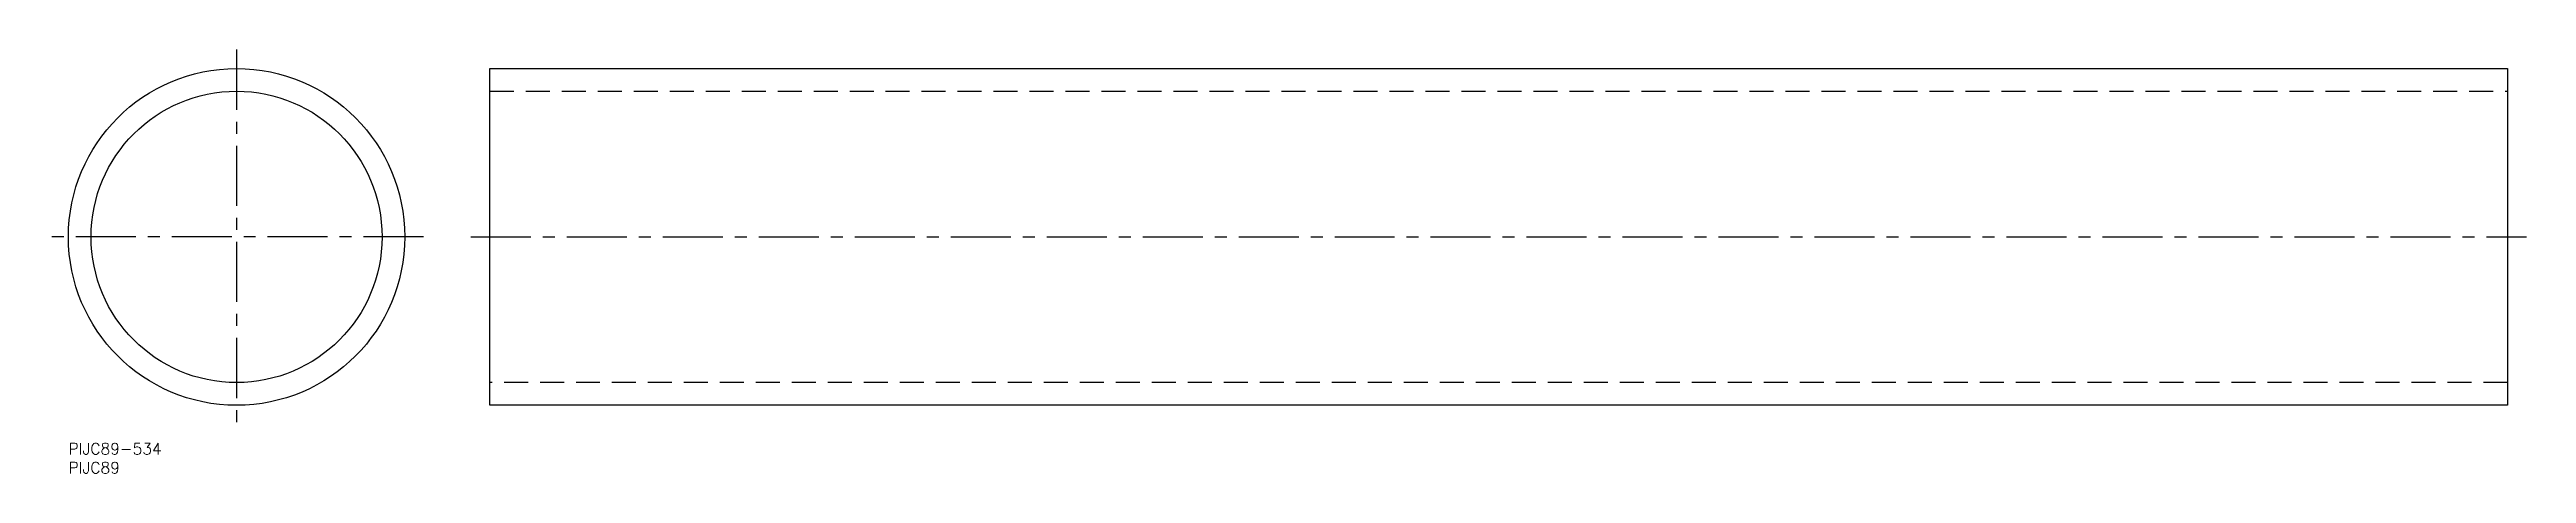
# Model space of a CAD drawing. Extents: x -5 to 650, y -8 to 104.
import ezdxf

# ---------------------------------------------------------------- set-up
doc = ezdxf.new("R2010")
doc.units = 0
doc.header["$LTSCALE"] = 0.5
doc.linetypes.add('CENTER', pattern=[50.8, 31.75, -6.35, 6.35, -6.35])
doc.linetypes.add('DASHED', pattern=[19.05, 12.7, -6.35])
for name, color, linetype in [('MSM_CENTER', 1, 'CENTER'), ('MSM_CONTINUOUS', 7, 'CONTINUOUS'), ('MSM_DASHED', 4, 'DASHED'), ('MSM_PART_NUMBER', 7, 'CONTINUOUS')]:
    doc.layers.add(name, color=color, linetype=linetype)
doc.styles.get("Standard").update_dxf_attribs({"font": 'txt.shx', "height": 3, "bigfont": 'bigfont.shx'})

# ---------------------------------------------------------------- blocks, each defined once
blk = doc.blocks.new('*U9')
at = {"layer": 'MSM_PART_NUMBER'}
blk.add_text('PIJC89-534', height=3, dxfattribs=at).set_placement((0, -3))
blk = doc.blocks.new('*U10')
at = {"layer": 'MSM_PART_NUMBER'}
blk.add_text('PIJC89', height=3, dxfattribs=at).set_placement((0, -8))

msp = doc.modelspace()

# ---------------------------------------------------------------- linework, layer by layer
at = {"layer": 'MSM_CENTER'}
for p, q in [((44.5, 104), (44.5, 5)), ((94, 54.5), (-5, 54.5)), ((106.5, 54.5), (650.5, 54.5))]:
    msp.add_line(p, q, dxfattribs=at)
at = {"layer": 'MSM_CONTINUOUS'}
for p, q in [((111.5, 10), (111.5, 99)), ((111.5, 99), (645.5, 99)), ((645.5, 99), (645.5, 10)), ((645.5, 10), (111.5, 10))]:
    msp.add_line(p, q, dxfattribs=at)
for radius in [44.5, 38.5]:
    msp.add_circle((44.5, 54.5), radius, dxfattribs=at)
at = {"layer": 'MSM_DASHED'}
for p, q in [((111.5, 93), (645.5, 93)), ((645.5, 16), (111.5, 16))]:
    msp.add_line(p, q, dxfattribs=at)

# ---------------------------------------------------------------- block references
at = {"layer": 'MSM_CONTINUOUS'}
for name in ['*U9', '*U10']:
    msp.add_blockref(name, (0, 0), dxfattribs=at)

doc.saveas('drawing.dxf')
